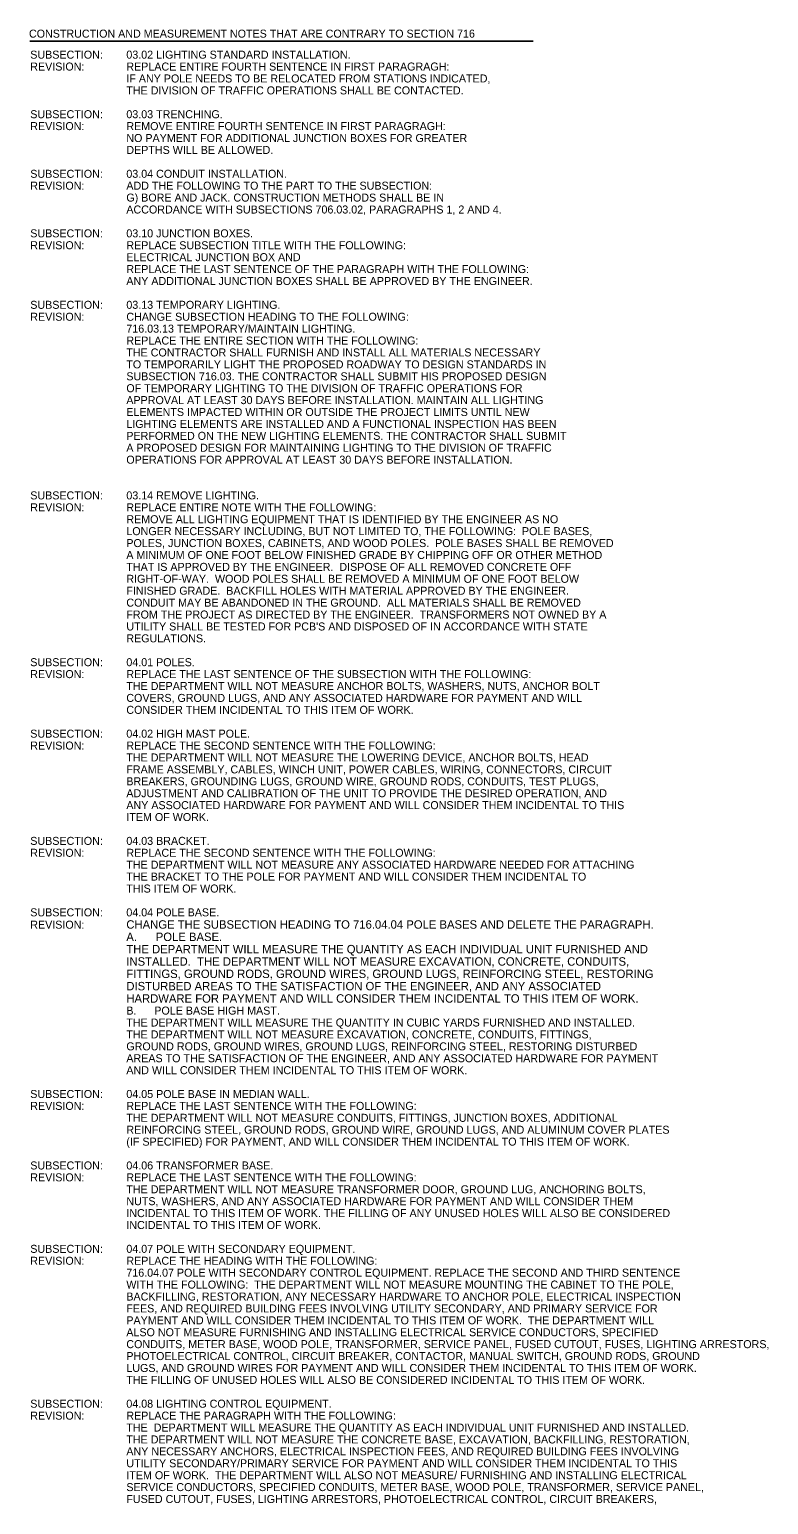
# Model space of a CAD drawing. Extents: x 1627513 to 1628928, y 1641307 to 1642456.
# Drawn here: x 1628621 to 1628928, y 1641843 to 1642456 of the extents above; entities that cross this region are included whole.
import ezdxf

# ---------------------------------------------------------------- set-up
doc = ezdxf.new("R2010")
doc.units = 0
doc.layers.add('T_PL_NOTE_PT', color=7, linetype='Continuous')

msp = doc.modelspace()

# ---------------------------------------------------------------- linework, layer by layer
at = {"layer": 'T_PL_NOTE_PT'}
msp.add_line((1628621.57, 1642450.77), (1628830.33, 1642450.77), dxfattribs=at)

# ---------------------------------------------------------------- texts
for s, height, p in [('CONSTRUCTION AND MEASUREMENT NOTES THAT ARE CONTRARY TO SECTION 716', 3.32, (1628621.22, 1642452.22)), ('SUBSECTION:', 3.3218, (1628621.75, 1642443.49)), ('03.02 LIGHTING STANDARD INSTALLATION.', 3.3218, (1628661.61, 1642443.49)), ('REVISION:', 3.322, (1628621.75, 1642438.55)), ('REPLACE ENTIRE FOURTH SENTENCE IN FIRST PARAGRAGH:', 3.3218, (1628661.61, 1642438.55)), ('IF ANY POLE NEEDS TO BE RELOCATED FROM STATIONS INDICATED, ', 3.3218, (1628661.61, 1642433.6)), ('THE DIVISION OF TRAFFIC OPERATIONS SHALL BE CONTACTED. ', 3.3218, (1628661.61, 1642428.65)), ('SUBSECTION:', 3.3218, (1628621.75, 1642418.76)), ('03.03 TRENCHING.', 3.3218, (1628661.61, 1642418.76)), ('REVISION:', 3.322, (1628621.75, 1642413.82)), ('REMOVE ENTIRE FOURTH SENTENCE IN FIRST PARAGRAGH:', 3.3218, (1628661.61, 1642413.82)), ('NO PAYMENT FOR ADDITIONAL JUNCTION BOXES FOR GREATER ', 3.3218, (1628661.61, 1642408.87)), ('DEPTHS WILL BE ALLOWED.', 3.3218, (1628661.61, 1642403.93)), ('SUBSECTION:', 3.3218, (1628621.75, 1642394.03)), ('03.04 CONDUIT INSTALLATION.', 3.3218, (1628661.61, 1642394.03)), ('REVISION:', 3.322, (1628621.75, 1642389.09)), ('ADD THE FOLLOWING TO THE PART TO THE SUBSECTION:', 3.3218, (1628661.61, 1642389.09)), ('G) BORE AND JACK. CONSTRUCTION METHODS SHALL BE IN ', 3.3218, (1628661.61, 1642384.14)), ('ACCORDANCE WITH SUBSECTIONS 706.03.02, PARAGRAPHS 1, 2 AND 4.', 3.3218, (1628661.61, 1642379.2)), ('SUBSECTION:', 3.3218, (1628621.75, 1642369.3)), ('03.10 JUNCTION BOXES.', 3.3218, (1628661.61, 1642369.3)), ('REVISION:', 3.322, (1628621.75, 1642364.36)), ('REPLACE SUBSECTION TITLE WITH THE FOLLOWING: ', 3.3218, (1628661.61, 1642364.36)), ('ELECTRICAL JUNCTION BOX AND ', 3.3218, (1628661.61, 1642359.41)), ('REPLACE THE LAST SENTENCE OF THE PARAGRAPH WITH THE FOLLOWING:', 3.3218, (1628661.61, 1642354.47)), ('ANY ADDITIONAL JUNCTION BOXES SHALL BE APPROVED BY THE ENGINEER.', 3.3218, (1628661.61, 1642349.52)), ('SUBSECTION:', 3.3218, (1628621.75, 1642339.63)), ('03.13 TEMPORARY LIGHTING.', 3.3218, (1628661.61, 1642339.63)), ('REVISION:', 3.322, (1628621.75, 1642334.68)), ('CHANGE SUBSECTION HEADING TO THE FOLLOWING:  ', 3.3218, (1628661.61, 1642334.68)), ('716.03.13 TEMPORARY/MAINTAIN LIGHTING.  ', 3.3218, (1628661.61, 1642329.74)), ('THE CONTRACTOR SHALL FURNISH AND INSTALL ALL MATERIALS NECESSARY ', 3.3218, (1628661.61, 1642319.85)), ('REPLACE THE ENTIRE SECTION WITH THE FOLLOWING:  ', 3.3218, (1628661.61, 1642324.79)), ('TO TEMPORARILY LIGHT THE PROPOSED ROADWAY TO DESIGN STANDARDS IN ', 3.3218, (1628661.61, 1642314.9)), ('SUBSECTION 716.03. THE CONTRACTOR SHALL SUBMIT HIS PROPOSED DESIGN ', 3.3218, (1628661.61, 1642309.95)), ('OF TEMPORARY LIGHTING TO THE DIVISION OF TRAFFIC OPERATIONS FOR ', 3.3218, (1628661.61, 1642305.01)), ('APPROVAL AT LEAST 30 DAYS BEFORE INSTALLATION. MAINTAIN ALL LIGHTING ', 3.3218, (1628661.61, 1642300.06)), ('ELEMENTS IMPACTED WITHIN OR OUTSIDE THE PROJECT LIMITS UNTIL NEW ', 3.3218, (1628661.61, 1642295.12)), ('LIGHTING ELEMENTS ARE INSTALLED AND A FUNCTIONAL INSPECTION HAS BEEN ', 3.3218, (1628661.61, 1642290.17)), ('PERFORMED ON THE NEW LIGHTING ELEMENTS. THE CONTRACTOR SHALL SUBMIT ', 3.3218, (1628661.61, 1642285.23)), ('A PROPOSED DESIGN FOR MAINTAINING LIGHTING TO THE DIVISION OF TRAFFIC ', 3.3218, (1628661.61, 1642280.28)), ('OPERATIONS FOR APPROVAL AT LEAST 30 DAYS BEFORE INSTALLATION.', 3.3218, (1628661.61, 1642275.33)), ('SUBSECTION:', 3.3218, (1628621.75, 1642260.5)), ('03.14 REMOVE LIGHTING. ', 3.3218, (1628661.61, 1642260.5)), ('REVISION:', 3.322, (1628621.75, 1642255.55)), ('REPLACE ENTIRE NOTE WITH THE FOLLOWING:   ', 3.3218, (1628661.61, 1642255.55)), ('REMOVE ALL LIGHTING EQUIPMENT THAT IS IDENTIFIED BY THE ENGINEER AS NO ', 3.3218, (1628661.61, 1642250.6)), ('LONGER NECESSARY INCLUDING, BUT NOT LIMITED TO, THE FOLLOWING:  POLE BASES, ', 3.3218, (1628661.61, 1642245.66)), ('POLES, JUNCTION BOXES, CABINETS, AND WOOD POLES.  POLE BASES SHALL BE REMOVED ', 3.3218, (1628661.61, 1642240.71)), ('A MINIMUM OF ONE FOOT BELOW FINISHED GRADE BY CHIPPING OFF OR OTHER METHOD ', 3.3218, (1628661.61, 1642235.77)), ('THAT IS APPROVED BY THE ENGINEER.  DISPOSE OF ALL REMOVED CONCRETE OFF ', 3.3218, (1628661.61, 1642230.82)), ('RIGHT-OF-WAY.  WOOD POLES SHALL BE REMOVED A MINIMUM OF ONE FOOT BELOW ', 3.3218, (1628661.61, 1642225.88)), ('CONDUIT MAY BE ABANDONED IN THE GROUND.  ALL MATERIALS SHALL BE REMOVED ', 3.3218, (1628661.61, 1642215.98)), ('FINISHED GRADE.  BACKFILL HOLES WITH MATERIAL APPROVED BY THE ENGINEER.  ', 3.3218, (1628661.61, 1642220.93)), ('FROM THE PROJECT AS DIRECTED BY THE ENGINEER.  TRANSFORMERS NOT OWNED BY A ', 3.3218, (1628661.61, 1642211.04)), ("UTILITY SHALL BE TESTED FOR PCB'S AND DISPOSED OF IN ACCORDANCE WITH STATE ", 3.3218, (1628661.61, 1642206.09)), ('REGULATIONS. ', 3.3218, (1628661.61, 1642201.15)), ('SUBSECTION:', 3.3218, (1628621.75, 1642191.25)), ('04.01 POLES.', 3.3218, (1628661.61, 1642191.25)), ('REVISION:', 3.322, (1628621.75, 1642186.31)), ('REPLACE THE LAST SENTENCE OF THE SUBSECTION WITH THE FOLLOWING:  ', 3.3218, (1628661.61, 1642186.31)), ('THE DEPARTMENT WILL NOT MEASURE ANCHOR BOLTS, WASHERS, NUTS, ANCHOR BOLT ', 3.3218, (1628661.61, 1642181.36)), ('COVERS, GROUND LUGS, AND ANY ASSOCIATED HARDWARE FOR PAYMENT AND WILL ', 3.3218, (1628661.61, 1642176.42)), ('CONSIDER THEM INCIDENTAL TO THIS ITEM OF WORK.', 3.3218, (1628661.61, 1642171.47)), ('SUBSECTION:', 3.3218, (1628621.75, 1642161.58)), ('04.02 HIGH MAST POLE.', 3.3218, (1628661.61, 1642161.58)), ('REVISION:', 3.322, (1628621.75, 1642156.63)), ('REPLACE THE SECOND SENTENCE WITH THE FOLLOWING:  ', 3.3218, (1628661.61, 1642156.63)), ('THE DEPARTMENT WILL NOT MEASURE THE LOWERING DEVICE, ANCHOR BOLTS, HEAD ', 3.3218, (1628661.61, 1642151.69)), ('FRAME ASSEMBLY, CABLES, WINCH UNIT, POWER CABLES, WIRING, CONNECTORS, CIRCUIT ', 3.3218, (1628661.61, 1642146.74)), ('ADJUSTMENT AND CALIBRATION OF THE UNIT TO PROVIDE THE DESIRED OPERATION, AND ', 3.3218, (1628661.61, 1642136.85)), ('BREAKERS, GROUNDING LUGS, GROUND WIRE, GROUND RODS, CONDUITS, TEST PLUGS, ', 3.3218, (1628661.61, 1642141.8)), ('ANY ASSOCIATED HARDWARE FOR PAYMENT AND WILL CONSIDER THEM INCIDENTAL TO THIS ', 3.3218, (1628661.61, 1642131.9)), ('ITEM OF WORK.', 3.3218, (1628661.61, 1642126.96)), ('SUBSECTION:', 3.3218, (1628621.75, 1642117.07)), ('REVISION:', 3.322, (1628621.75, 1642112.12)), ('04.03 BRACKET.', 3.3218, (1628661.61, 1642117.07)), ('REPLACE THE SECOND SENTENCE WITH THE FOLLOWING:   ', 3.3218, (1628661.61, 1642112.12)), ('THE DEPARTMENT WILL NOT MEASURE ANY ASSOCIATED HARDWARE NEEDED FOR ATTACHING ', 3.3218, (1628661.61, 1642107.18)), ('THE BRACKET TO THE POLE FOR PAYMENT AND WILL CONSIDER THEM INCIDENTAL TO ', 3.3218, (1628661.61, 1642102.23)), ('THIS ITEM OF WORK.', 3.3218, (1628661.61, 1642097.28)), ('SUBSECTION:', 3.3218, (1628621.75, 1642087.39)), ('04.04 POLE BASE.', 3.3218, (1628661.61, 1642087.39)), ('REVISION:', 3.322, (1628621.75, 1642082.27)), ('CHANGE THE SUBSECTION HEADING TO 716.04.04 POLE BASES AND DELETE THE PARAGRAPH.', 3.4966, (1628661.61, 1642082.27)), ('A.      POLE BASE.  ', 3.4966, (1628661.61, 1642077.15)), ('THE DEPARTMENT WILL MEASURE THE QUANTITY AS EACH INDIVIDUAL UNIT FURNISHED AND ', 3.4966, (1628661.61, 1642072.03)), ('INSTALLED.  THE DEPARTMENT WILL NOT MEASURE EXCAVATION, CONCRETE, CONDUITS, ', 3.4966, (1628661.61, 1642066.91)), ('FITTINGS, GROUND RODS, GROUND WIRES, GROUND LUGS, REINFORCING STEEL, RESTORING ', 3.4966, (1628661.61, 1642061.79)), ('DISTURBED AREAS TO THE SATISFACTION OF THE ENGINEER, AND ANY ASSOCIATED ', 3.4966, (1628661.61, 1642056.67)), ('HARDWARE FOR PAYMENT AND WILL CONSIDER THEM INCIDENTAL TO THIS ITEM OF WORK.', 3.4966, (1628661.61, 1642051.55)), ('B.      POLE BASE HIGH MAST.  ', 3.3218, (1628661.61, 1642046.6)), ('THE DEPARTMENT WILL MEASURE THE QUANTITY IN CUBIC YARDS FURNISHED AND INSTALLED.  ', 3.3218, (1628661.61, 1642041.66)), ('THE DEPARTMENT WILL NOT MEASURE EXCAVATION, CONCRETE, CONDUITS, FITTINGS, ', 3.3218, (1628661.61, 1642036.71)), ('GROUND RODS, GROUND WIRES, GROUND LUGS, REINFORCING STEEL, RESTORING DISTURBED ', 3.3218, (1628661.61, 1642031.76)), ('AREAS TO THE SATISFACTION OF THE ENGINEER, AND ANY ASSOCIATED HARDWARE FOR PAYMENT ', 3.3218, (1628661.61, 1642026.82)), ('AND WILL CONSIDER THEM INCIDENTAL TO THIS ITEM OF WORK.', 3.3218, (1628661.61, 1642021.87)), ('SUBSECTION:', 3.3218, (1628621.75, 1642011.98)), ('04.05 POLE BASE IN MEDIAN WALL.', 3.3218, (1628661.61, 1642011.98)), ('REVISION:', 3.322, (1628621.75, 1642007.04)), ('THE DEPARTMENT WILL NOT MEASURE CONDUITS, FITTINGS, JUNCTION BOXES, ADDITIONAL ', 3.3218, (1628661.61, 1642002.09)), ('REPLACE THE LAST SENTENCE WITH THE FOLLOWING:  ', 3.3218, (1628661.61, 1642007.04)), ('REINFORCING STEEL, GROUND RODS, GROUND WIRE, GROUND LUGS, AND ALUMINUM COVER PLATES ', 3.3218, (1628661.61, 1641997.14)), ('(IF SPECIFIED) FOR PAYMENT, AND WILL CONSIDER THEM INCIDENTAL TO THIS ITEM OF WORK.', 3.3218, (1628661.61, 1641992.2)), ('SUBSECTION:', 3.3218, (1628621.75, 1641982.31)), ('REVISION:', 3.322, (1628621.75, 1641977.36)), ('04.06 TRANSFORMER BASE.', 3.3218, (1628661.61, 1641982.31)), ('REPLACE THE LAST SENTENCE WITH THE FOLLOWING:  ', 3.3218, (1628661.61, 1641977.36)), ('THE DEPARTMENT WILL NOT MEASURE TRANSFORMER DOOR, GROUND LUG, ANCHORING BOLTS, ', 3.3218, (1628661.61, 1641972.41)), ('NUTS, WASHERS, AND ANY ASSOCIATED HARDWARE FOR PAYMENT AND WILL CONSIDER THEM ', 3.3218, (1628661.61, 1641967.47)), ('INCIDENTAL TO THIS ITEM OF WORK. THE FILLING OF ANY UNUSED HOLES WILL ALSO BE CONSIDERED ', 3.3218, (1628661.61, 1641962.52)), ('INCIDENTAL TO THIS ITEM OF WORK.', 3.3218, (1628661.61, 1641957.58)), ('SUBSECTION:', 3.3218, (1628621.75, 1641947.69)), ('04.07 POLE WITH SECONDARY EQUIPMENT.', 3.3218, (1628661.61, 1641947.69)), ('REVISION:', 3.322, (1628621.75, 1641942.74)), ('REPLACE THE HEADING WITH THE FOLLOWING: ', 3.3218, (1628661.61, 1641942.74)), ('716.04.07 POLE WITH SECONDARY CONTROL EQUIPMENT. REPLACE THE SECOND AND THIRD SENTENCE ', 3.3218, (1628661.61, 1641937.79)), ('WITH THE FOLLOWING:  THE DEPARTMENT WILL NOT MEASURE MOUNTING THE CABINET TO THE POLE, ', 3.3218, (1628661.61, 1641932.85)), ('BACKFILLING, RESTORATION, ANY NECESSARY HARDWARE TO ANCHOR POLE, ELECTRICAL INSPECTION ', 3.3218, (1628661.61, 1641927.9)), ('FEES, AND REQUIRED BUILDING FEES INVOLVING UTILITY SECONDARY, AND PRIMARY SERVICE FOR ', 3.3218, (1628661.61, 1641922.96)), ('PAYMENT AND WILL CONSIDER THEM INCIDENTAL TO THIS ITEM OF WORK.  THE DEPARTMENT WILL ', 3.3218, (1628661.61, 1641918.01)), ('ALSO NOT MEASURE FURNISHING AND INSTALLING ELECTRICAL SERVICE CONDUCTORS, SPECIFIED ', 3.3218, (1628661.61, 1641913.06)), ('CONDUITS, METER BASE, WOOD POLE, TRANSFORMER, SERVICE PANEL, FUSED CUTOUT, FUSES, LIGHTING ARRESTORS, ', 3.3218, (1628661.61, 1641908.12)), ('PHOTOELECTRICAL CONTROL, CIRCUIT BREAKER, CONTACTOR, MANUAL SWITCH, GROUND RODS, GROUND ', 3.3218, (1628661.61, 1641903.17)), ('LUGS, AND GROUND WIRES FOR PAYMENT AND WILL CONSIDER THEM INCIDENTAL TO THIS ITEM OF WORK. ', 3.3218, (1628661.61, 1641898.23)), ('THE FILLING OF UNUSED HOLES WILL ALSO BE CONSIDERED INCIDENTAL TO THIS ITEM OF WORK.', 3.3218, (1628661.61, 1641893.28)), ('SUBSECTION:', 3.3218, (1628621.75, 1641883.39)), ('04.08 LIGHTING CONTROL EQUIPMENT.', 3.3218, (1628661.61, 1641883.39)), ('REVISION:', 3.322, (1628621.75, 1641878.44)), ('THE  DEPARTMENT WILL MEASURE THE QUANTITY AS EACH INDIVIDUAL UNIT FURNISHED AND INSTALLED.  ', 3.3218, (1628661.61, 1641873.5)), ('REPLACE THE PARAGRAPH WITH THE FOLLOWING:  ', 3.3218, (1628661.61, 1641878.44)), ('THE DEPARTMENT WILL NOT MEASURE THE CONCRETE BASE, EXCAVATION, BACKFILLING, RESTORATION, ', 3.3218, (1628661.61, 1641868.55)), ('ANY NECESSARY ANCHORS, ELECTRICAL INSPECTION FEES, AND REQUIRED BUILDING FEES INVOLVING ', 3.3218, (1628661.61, 1641863.61)), ('UTILITY SECONDARY/PRIMARY SERVICE FOR PAYMENT AND WILL CONSIDER THEM INCIDENTAL TO THIS ', 3.3218, (1628661.61, 1641858.66)), ('SERVICE CONDUCTORS, SPECIFIED CONDUITS, METER BASE, WOOD POLE, TRANSFORMER, SERVICE PANEL, ', 3.3218, (1628661.61, 1641848.77)), ('ITEM OF WORK.  THE DEPARTMENT WILL ALSO NOT MEASURE/ FURNISHING AND INSTALLING ELECTRICAL ', 3.3218, (1628661.61, 1641853.71)), ('FUSED CUTOUT, FUSES, LIGHTING ARRESTORS, PHOTOELECTRICAL CONTROL, CIRCUIT BREAKERS, ', 3.3218, (1628661.61, 1641843.82))]:
    msp.add_text(s, height=height, dxfattribs=at).set_placement(p)

doc.saveas('drawing.dxf')
